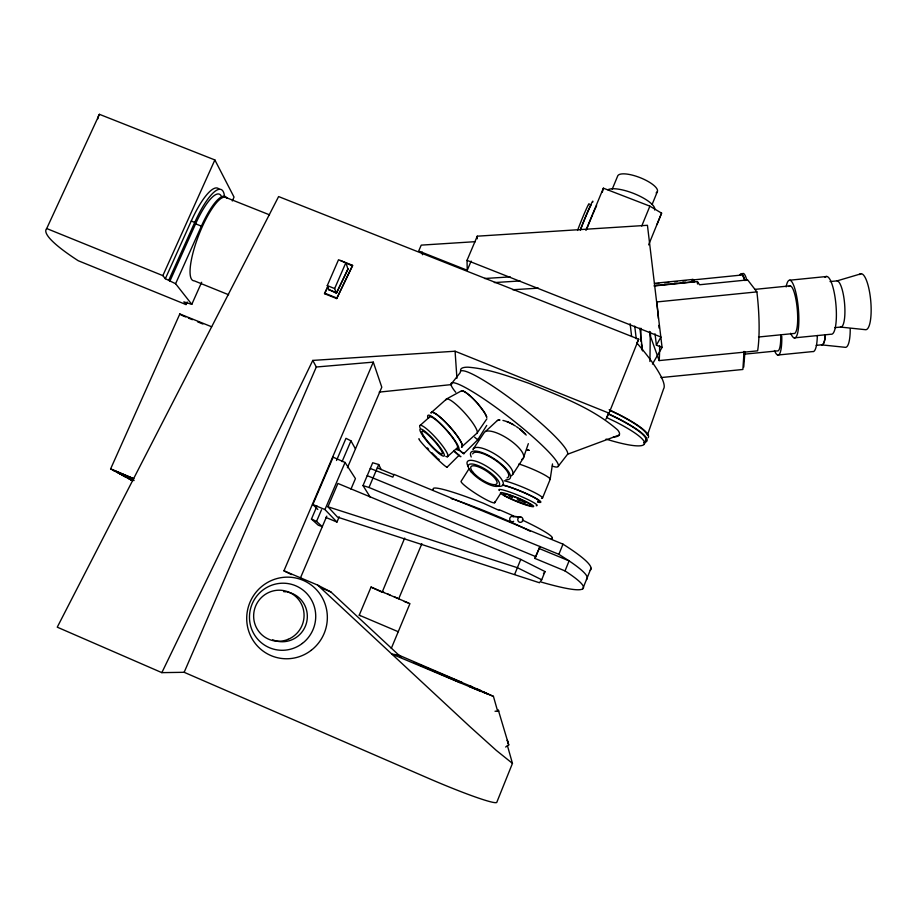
<?xml version="1.0" encoding="UTF-8"?>
<svg xmlns="http://www.w3.org/2000/svg" width="917" height="917" viewBox="0 0 917 917"><rect width="100%" height="100%" fill="white"/><g stroke="black" fill="none" stroke-linecap="round" stroke-linejoin="round"><path stroke-width="1.38" d="M477.253 238.798L477.264 236.185L647.436 225.295L662.074 347.417L652.446 364.072M348.024 268.681L336.379 293.211L334.648 288.568L345.881 262.686L348.013 269.277L336.379 293.211L329.111 289.715M327.61 286.849L324.538 293.692L336.688 298.564L352.541 265.322L338.522 259.752L327.277 285.611L329.1 290.288M649.912 361.504L650.245 338.591L649.523 331.438M340.482 260.52L352.518 265.919L336.688 298.564M352.518 265.919L352.541 265.322M641.029 328.309L640.605 337.96A59.594 7.519 84.7 0 0 641.086 341.548M744.077 351.383L742.873 369.482L660.962 377.575M743.733 367.121L744.936 351.945M542.555 497.954L550.143 479.408L552.515 463.933M602.297 192.272L603.375 188.18L649.889 206.153L661.593 213.157L656.939 224.608M528.33 443.668L523.389 458.064L512.718 474.433M644.192 444.309L646.049 439.025M647.436 435.059L663.621 388.762A65.875 13.285 46.2 0 0 637.189 343.382M608.246 413.544L606.745 417.567L615.766 421.912A66.574 11.004 21.9 0 1 644.33 444.103A66.574 11.004 21.9 0 1 606.057 439.094M605.908 419.172L609.037 413.154L638.713 339.21L278.608 196.57L57.255 627.171L161.85 672.642L184.157 672.299L427.563 777.925A72.867 5.158 23.4 0 0 496.876 802.111L512.454 763.391L507.41 745.601M582.742 588.806L591.052 568.242M541.431 582.135A323.621 22.753 23.2 0 0 565.032 570.924L569.09 560.883L558.866 554.315L367.224 475.648M514.746 574.18L520.764 559.404L337.903 483.454L327.942 506.78L337.502 517.108L539.471 582.753L541.695 579.75L545.019 571.566L520.764 559.404M552.263 538.004L552.023 538.6M558.866 554.315L562.992 544.159L394.012 474.376L392.843 477.127L370.262 468.472M648.64 244.85L661.593 213.157M534.92 558.43L539.987 546.509L534.92 558.43L565.032 570.924M641.74 226.029L649.889 206.153M652.09 204.514L657.397 191.55M585.894 230.35L603.375 188.18M612.247 189.131L617.588 176.224A21.332 6.66 21.4 0 1 642.209 178.528A21.332 6.66 21.4 0 1 656.113 192.902M391.284 648.411L409.945 603.615L371.041 587.075L359.235 615.169L360.335 615.639M433.374 489.3L433.122 489.884L433.202 488.784A64.465 5.88 22.6 0 1 483.591 503.318L499.077 510.391L499.329 509.772L501.771 510.803A64.465 5.88 22.6 0 1 513.52 515.973M398.677 598.847L421.866 543.724M404.684 538.084L382.309 591.843M363.006 485.586L368.989 487.477L378.721 464.529L372.692 462.753L363.006 485.586L370.388 497.404M475.407 241.664L421.224 245.126L418.691 251.029L467.257 270.263L467.017 260.359L477.264 236.185M467.257 270.263L471.143 261.081M325.81 517.406L336.952 522.06L339.187 516.798M350.959 489.139L355.441 478.605L345.067 462.455L332.676 456.975M291.365 574.546L283.938 570.81L373.288 362.123L316.308 367.006L184.157 672.299M333.009 457.468L312.857 504.522L324.95 509.565L336.952 522.06M311.448 519.068L316.537 521.418L322.303 526.667L318.279 525.212L311.448 519.068L317.018 506.046M336.516 460.472L345.984 438.326L350.959 440.836L355.452 448.929M316.537 521.418L321.535 509.714M342.075 461.641L350.959 440.836M324.95 509.565L345.067 462.455M300.593 577.595L326.784 516.156M347.428 467.75L381.793 387.203L373.288 362.123M187.194 301.991L186.036 304.582L183.881 301.876L191.791 304.352L201.648 282.264M191.791 304.352L175.594 283.72L201.396 226.144A44.727 11.359 -68.7 0 1 226.854 198.267M133.252 478.594L110.602 468.931L179.824 313.958L211.632 326.761M232.299 200.983L234.03 197.098L214.865 159.948L99.426 114.316L46.698 228.539A164.59 23.051 24.1 0 0 78.209 260.715L186.036 304.582M175.594 283.72L165.335 278.722L162.848 275.627L214.865 159.948M165.335 278.722L191.252 221.043A49.667 12.918 -68.7 0 1 219.106 189.177M168.82 280.144L194.736 222.43A49.678 12.804 -68.7 0 1 224.539 196.823M169.794 281.359L195.619 223.828A44.715 11.52 -68.7 0 1 221.249 196.032M161.85 672.642L312.789 360.404L455.073 351.222L609.037 413.154M324.538 293.692L327.61 287.422M636.891 342.912L638.713 339.21M662.074 347.417L656.4 345.17L660.939 337.009L467.017 260.359M486.721 425.431L477.814 439.724L463.853 453.583M469.137 468.61L461.24 481.07A19.956 2.533 32.5 0 0 477.837 494.871A19.956 2.533 32.5 0 0 494.653 501.943M494.687 502.734L501.198 492.532M473.161 449.181L483.97 432.962A23.383 7.863 33.3 0 1 509.76 440A23.383 7.863 33.3 0 1 521.75 459.428M477.287 432.767L486.881 418.805M543.46 573.755L545.019 571.566M558.293 466.203L567.577 454.247L619.227 435.025M450.969 384.338L460.242 372.589A67.698 9.33 37.9 0 1 515.526 402.38A67.698 9.33 37.9 0 1 567.577 454.247M447.026 467.234L459.291 455.061A20.094 1.135 45.1 0 1 453.628 450.476M485.483 431.494L497.45 420.422A19.326 6.683 33.3 0 1 499.765 419.963M447.358 456.758L456.918 448.172A20.839 3.771 48.2 0 0 445.868 429.5A20.839 3.771 48.2 0 0 429.259 417.579M431.689 412.226L446.636 398.929L461.515 390.814A19.028 3.92 48.1 0 1 474.765 400.339A19.028 3.92 48.1 0 1 486.709 417.12M420.238 425.316L429.844 416.754M505.634 747.034L508.729 744.925L498.275 709.964L498.733 711.237L495.031 711.237M830.034 281.576L837.095 280.866L861.269 273.713M379.202 392.109L451.645 384.567M654.474 283.307L692.725 279.444M655.964 283.789L658.796 283.502M664.47 282.929L668.711 282.505M674.385 281.932L677.216 281.645M682.878 281.072L685.71 280.785M654.486 285.703L694.662 281.657A21.676 3.416 84.8 0 0 691.945 280.545M654.027 285.966L697.436 281.599L699.522 284.763L747.676 279.914L756.88 291.893A61.061 11.554 84.9 0 1 757.625 350.833L659.163 360.587L650.623 336.768L650.371 331.931M789.755 280.212L826.733 276.487M754.771 289.394L790.19 285.84M756.88 291.893L656.824 301.945A60.935 7.852 84.7 0 1 658.406 318.52M834.871 327.633L840.499 327.071L865.316 329.673A28.095 7.359 85 0 0 870.554 298.999A28.095 7.359 85 0 0 859.424 274.55M758.531 337.009L793.847 333.501A23.934 5.204 84.9 0 0 797.102 307.493A23.934 5.204 84.9 0 0 788.895 286.505M794.179 337.88L831.02 334.224A28.989 6.969 85 0 0 835.742 302.644A28.989 6.969 85 0 0 824.991 277.335M816.199 345.365L821.54 344.838A21.985 5.147 84.8 0 0 825.323 334.957A21.985 5.147 84.8 0 1 821.483 344.849L845.05 347.302A26.616 6.614 84.8 0 0 850.219 329.02M744.019 354.203L777.329 350.902A22.684 4.677 84.7 0 0 780.722 335.404M777.65 355.051L812.565 351.589A27.464 6.259 84.8 0 0 817.322 335.496M484.566 278.504L510.242 276.888M494.343 282.574L520.054 280.957M512.798 289.738L538.428 288.144M512.546 516.386L520.65 516.924M512.294 516.374L520.398 516.913A2.728 2.613 -89.4 0 1 522.61 521.028A2.728 2.613 -89.4 0 1 518.082 520.971A2.728 2.613 -89.4 0 1 520.398 516.913M497.702 711.409L493.426 696.358L469.217 686.512M327.942 506.78L517.371 567.692L541.695 579.75M383.019 592.084L384.234 592.565M482.961 692.163L487.844 693.974L482.812 691.578M404.305 601.506L407.836 602.893M225.169 197.189L269.495 214.83M191.252 221.043L194.736 222.43M195.619 223.828L201.396 226.144M327.277 285.611L334.648 288.568M330.326 290.196L336.39 292.638M324.538 293.119L336.688 298.002M228.642 294.758L194.301 280.854A44.727 11.336 -68.7 0 1 199.058 234.362A44.727 11.336 -68.7 0 1 226.9 198.21M46.698 228.539L162.848 275.627M181.853 315.356L185.796 316.973M188.421 318.061L192.364 319.689M197.625 321.856L202.886 324.022M377.288 467.888L393.863 474.731M538.99 548.423L569.09 560.883A323.369 24.736 23.2 0 1 586.479 579.533M368.989 487.477L535.849 556.676M481.047 691.521L391.742 654.027L398.918 655.185L462.328 682.535M359.235 615.169L398.242 631.721M387.857 594.033L390.012 594.938M110.602 468.931L133.871 478.708M133.08 478.743L113.548 470.524L132.862 478.789M133.24 479.167L116.448 472.106L132.988 479.19M133.401 479.58L119.302 473.653L133.114 479.58M133.561 479.992L122.11 475.178L133.24 479.969M134.054 480.531L124.872 476.68L133.355 480.359M132.805 480.336L127.601 478.147L132.346 480.256M132.862 480.691L130.271 479.602L131.074 480.038M283.938 570.81L317.603 585.069L330.922 591.981L401.004 657.122M323.197 588.703L330.922 591.981M460.093 682.684L414.289 662.636L472.278 686.833M469.538 685.733L480.886 690.593M394.276 596.761L397.508 598.205M381.839 592.095L371.041 587.075M477.012 688.999L493.426 696.358M512.454 763.391L496.269 750.381L469.779 726.516L317.603 585.069M608.957 414.014L617.875 418.324A67.766 11.359 21.9 0 1 643.734 442.67M608.407 414.003L617.244 418.278A66.551 11.153 21.9 0 1 645.614 440.79M609.163 409.75L619.353 414.679A67.743 11.508 21.9 0 1 648.159 437.718M609.897 410.358L618.723 414.633M519.584 428.927L524.925 433.856M312.479 504.144L317.844 509.474M179.824 313.958L180.534 314.806M312.789 360.404L316.308 367.006M378.721 464.529L381.174 469.607M508.729 744.925L507.273 740.202L508.064 742.953M422.129 251.992L422.485 254.731M655.036 333.834L656.4 345.17M639.883 328.194L642.553 350.672M634.747 326.131L636.238 338.786M630.128 323.747L631.63 336.493M455.073 351.222L456.93 378.274M697.436 281.599L697.493 283.995M620.018 415.309A66.551 11.302 21.9 0 1 647.07 434.612M613.393 436.996A77.005 12.723 22.2 0 0 617.588 429.901C592.256 407.836 559.84 396.133 529.201 383.421C509.313 376.532 489.254 368.875 468.106 367.19A76.753 12.712 22.3 0 0 460.563 370.479M455.749 392.281A67.755 8.711 37.9 0 1 506.161 414.988A67.755 8.711 37.9 0 1 552.321 466.054M513.669 521.292A2.682 2.568 -89.3 0 1 510.368 520.856A2.682 2.568 -89.3 0 1 510.242 517.394A2.682 2.568 -89.3 0 1 513.497 516.695M451.267 498.607A64.499 5.628 22.6 0 1 453.583 499.364M454.786 499.765A64.499 5.628 22.6 0 1 530.324 531.298M551.266 538.669A64.465 5.88 22.6 0 0 552.091 538.394L552.343 537.866A64.465 5.88 22.6 0 0 522.323 520.031M97.901 118.763A162.997 34.984 24.8 0 1 99.426 114.316M580.335 230.201A20.277 0.848 -68.1 0 1 591.442 204.674M739.836 275.226A22.742 4.264 84.9 0 1 744.959 280.602M580.748 228.642A24.083 1.009 -68.1 0 1 589.711 207.059A24.083 1.009 -68.1 0 1 592.726 202.176M607.914 189.785A25.768 7.76 21.4 0 1 636.169 194.484A25.768 7.76 21.4 0 1 654.612 209.993M742.713 273.587A22.742 4.298 84.9 0 1 746.908 280.407M577.538 230.442A20.277 0.883 -68.2 0 1 585.814 210.096A20.277 0.883 -68.2 0 1 589.001 204.64M586.536 229.571A24.094 0.928 -68.1 0 1 592.646 214.624M593.07 213.604A24.094 0.928 -68.1 0 1 594.606 210.096M595.064 209.065A24.094 0.928 -68.1 0 1 596.635 205.672M781.777 336.321A27.453 5.662 84.7 0 1 774.487 350.523M744.272 279.364A21.699 4.069 84.9 0 0 740.867 275.111L692.656 279.972A21.676 3.416 84.8 0 1 694.547 281.427M837.095 280.866A23.2 5.72 85 0 1 844.683 304.799A23.2 5.72 85 0 1 840.499 327.071M786.144 286.929A28.966 6.293 84.9 0 1 794.752 288.454A28.966 6.293 84.9 0 1 798.547 327.117A28.966 6.293 84.9 0 1 790.695 333.261M658.876 325.352A60.935 7.852 84.7 0 1 659.036 328.045M659.61 345.606A60.935 7.852 84.7 0 1 659.163 360.587M642.462 350.695A59.594 7.519 84.7 0 1 641.419 343.898M562.992 544.159A323.105 26.696 23.2 0 1 590.204 570.271M287.468 592.073A25.126 24.69 -67.1 0 1 306.198 623.915A25.126 24.69 -67.1 0 1 272.693 639.791M283.64 591.648A25.126 24.69 -67.1 0 1 286.207 591.866M525.831 502.929A20.713 2.201 22.4 0 1 522.312 501.645M521.097 501.175A20.713 2.201 22.4 0 1 517.394 499.696M512.523 497.61A20.713 2.201 22.4 0 1 509.073 496.04M499.364 490.549A20.713 2.201 22.4 0 1 518.472 495.386A20.713 2.201 22.4 0 1 536.239 505.714M518.907 463.956A22.856 2.831 22.3 0 1 540.262 472.679A22.856 2.831 22.3 0 1 550.143 479.408M503.273 485.322A20.701 2.258 22.4 0 1 527.539 494.229A20.701 2.258 22.4 0 1 537.992 501.427M502.493 484.852A22.902 2.487 22.4 0 1 531.539 496.028A22.902 2.487 22.4 0 1 537.545 502.138M504.19 480.749A22.891 2.556 22.4 0 1 530.863 490.744A22.891 2.556 22.4 0 1 541.534 498.378M472.679 453.892A21.251 6.843 33.4 0 1 495.925 460.575A21.251 6.843 33.4 0 1 507.021 477.94M468.243 466.558A21.297 6.74 33.4 0 1 477.23 461.698A21.297 6.74 33.4 0 1 500.808 478.204A21.297 6.74 33.4 0 1 495.604 485.723M506.826 421.499A19.326 6.683 33.3 0 1 510.012 422.863M511.09 423.402A19.326 6.683 33.3 0 1 513.291 424.582M519.63 428.812A19.326 6.683 33.3 0 1 526.209 435.082M473.08 449.284A23.487 7.623 33.4 0 1 498.791 456.597A23.487 7.623 33.4 0 1 511.01 475.843M471.246 456.998A23.51 7.577 33.4 0 1 494.699 459.108A23.51 7.577 33.4 0 1 505.829 479.797M497.438 420.536A19.303 6.671 33.3 0 1 499.742 420.078M502.94 420.445A19.303 6.671 33.3 0 1 515.423 426.004M516.489 426.703A19.303 6.671 33.3 0 1 518.586 428.17M447.129 466.845A20.082 1.353 45.2 0 1 432.434 454.293A20.082 1.353 45.2 0 1 419.069 438.716M463.83 453.262A22.226 1.192 45.1 0 1 457.549 448.539M460.77 456.299A22.226 1.249 45.1 0 1 454.454 451.623M477.826 439.392A22.249 0.928 45.1 0 1 474.662 437.191M463.91 453.204A22.226 1.192 45.1 0 1 457.629 448.482M439.232 459.532A9.663 0.653 45.2 0 1 438.28 458.787M436.973 457.64A9.663 0.653 45.2 0 1 431.85 452.689M428.629 449.273A9.663 0.653 45.2 0 1 427.414 447.897M445.926 399.892A22.994 4.505 48.1 0 1 464.552 412.776A22.994 4.505 48.1 0 1 476.462 433.615L461.618 446.957A23.04 4.241 48.2 0 0 449.445 426.279A23.04 4.241 48.2 0 0 431.036 413.154A23.04 4.23 48.2 0 1 449.353 426.359A23.04 4.23 48.2 0 1 461.515 447.038M420.089 427.907A20.873 3.611 48.2 0 1 436.16 438.188A20.873 3.611 48.2 0 1 445.8 456.379M461.515 390.917A19.016 3.92 48.1 0 1 478.112 404.122L483.752 411.527A19.016 3.92 48.1 0 1 486.698 417.201M428.079 418.175A23.051 4.172 48.2 0 1 446.029 429.339A23.051 4.172 48.2 0 1 456.471 449.582M302.381 643.402A33.642 33.046 -67.1 0 0 295.733 585.78A33.642 33.046 -67.1 0 0 249.688 621.05A33.642 33.046 -67.1 0 0 302.381 643.402M288.156 639.332A25.607 25.149 -66.7 0 0 294.517 595.5A25.607 25.149 -66.7 0 0 253.906 612.338A25.607 25.149 -66.7 0 0 288.156 639.332M311.127 650.382A40.921 40.222 -67.6 0 0 302.965 580.266A40.921 40.222 -67.6 0 0 246.982 623.216A40.921 40.222 -67.6 0 0 311.127 650.382M504.935 496.086A17.893 1.868 22.4 0 0 532.88 506.7A17.893 1.868 22.4 0 0 513.394 496.177A17.893 1.868 22.4 0 0 504.935 496.086M529.063 450.362A18.902 2.533 22.3 0 0 526.954 449.674A18.925 2.533 22.3 0 1 529.052 450.316M506.86 496.659A15.062 1.582 22.4 0 0 530.381 505.588A15.062 1.582 22.4 0 0 513.944 496.727A15.062 1.582 22.4 0 0 506.86 496.659M473.115 472.37A15.486 4.883 33.4 0 0 495.891 484.44A15.486 4.883 33.4 0 0 482.697 468.828A15.486 4.883 33.4 0 0 473.115 472.37M471.086 471.808A18.397 5.8 33.4 0 0 498.149 486.159A18.397 5.8 33.4 0 0 482.514 467.624A18.397 5.8 33.4 0 0 471.086 471.808M423.127 436.205A18.031 3.095 48.2 0 0 443.817 456.139A18.031 3.095 48.2 0 0 429.477 435.311A18.031 3.095 48.2 0 0 423.127 436.205M424.56 437.237A15.176 2.613 48.2 0 0 441.971 453.995A15.176 2.613 48.2 0 0 429.867 436.435A15.176 2.613 48.2 0 0 424.56 437.237"/></g></svg>
